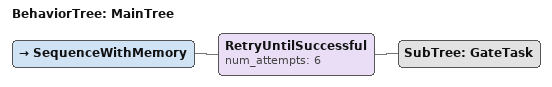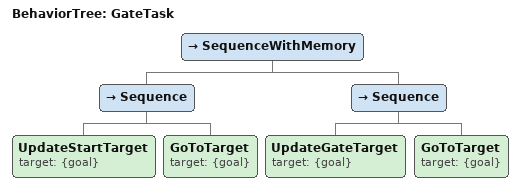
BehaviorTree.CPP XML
<root BTCPP_format="4" >
    <BehaviorTree ID="MainTree">
        <SequenceWithMemory>
            <RetryUntilSuccessful num_attempts="6">
                <SubTree ID="GateTask"/>
            </RetryUntilSuccessful>
        </SequenceWithMemory>
    </BehaviorTree>

    <BehaviorTree ID="GateTask">
        <SequenceWithMemory>
            <Sequence>
                <UpdateStartTarget target="{goal}" />
                <GoToTarget target="{goal}"/>
            </Sequence>
            <Sequence>
                <UpdateGateTarget target="{goal}" />
                <GoToTarget target="{goal}"/>
            </Sequence>
        </SequenceWithMemory>
    </BehaviorTree>
 </root>
